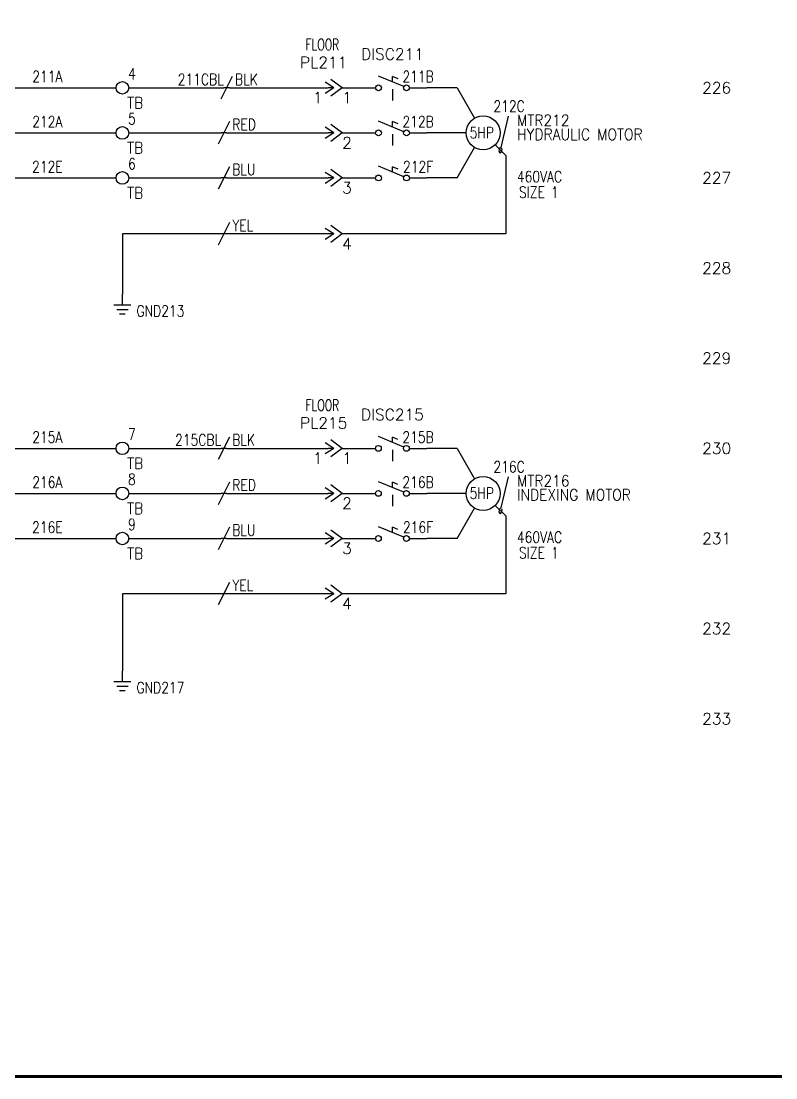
# Model space of a CAD drawing. Header units: inches. Extents: x 0 to 33.5, y 0 to 22.4.
# Drawn here: x 8.25 to 16.62, y 0.02 to 11.74 of the extents above; entities that cross this region are included whole.
import ezdxf
from ezdxf.enums import TextEntityAlignment as Align

# ---------------------------------------------------------------- set-up
doc = ezdxf.new("R2010")
doc.units = ezdxf.units.IN
doc.header["$MEASUREMENT"] = 0
doc.linetypes.add('HIDDEN2', pattern=[0.1875, 0.125, -0.0625])
for name, color, linetype in [('BLK_14AWG', 252, 'Continuous'), ('BLU_14AWG', 5, 'Continuous'), ('DESC', 150, 'Continuous'), ('GRN', 86, 'Continuous'), ('LINK', 252, 'HIDDEN2'), ('LOC', 8, 'Continuous'), ('MISC', 7, 'Continuous'), ('RED_14AWG', 1, 'Continuous'), ('SYMS', 7, 'Continuous'), ('TAGFIXED', 7, 'Continuous'), ('TAGS', 150, 'Continuous'), ('TERMS', 123, 'Continuous'), ('TITLE', 7, 'Continuous'), ('WIRENO', 7, 'Continuous'), ('YEL_14AWG', 2, 'Continuous')]:
    doc.layers.add(name, color=color, linetype=linetype)
doc.styles.add('ITALIC', font='ITALIC')
doc.styles.add('SIMPLEX', font='SIMPLEX')
doc.styles.add('WD', font='romans.shx')

# ---------------------------------------------------------------- blocks, each defined once
blk = doc.blocks.new('acade_title')
at = {"layer": 'TITLE', "const_width": 0.0312}
blk.add_lwpolyline([(30.594, 0.281), (30.594, 22.177), (30.344, 22.427), (0.281, 22.427), (0.031, 22.177), (0.031, 0.281), (0.281, 0.031), (30.344, 0.031)], close=True, dxfattribs=at)
at = {"layer": 'TITLE', "color": 1, "style": 'ITALIC'}
for tag, height, p in [('TITLE#1', 0.125, (32.156, 3.406)), ('TITLE#2', 0.125, (32.156, 3.204)), ('TITLE#3', 0.125, (32.156, 3.001)), ('TITLE#4', 0.125, (32.156, 2.799)), ('DWG#', 0.2, (32.156, 0.826))]:
    blk.add_attdef(tag, text='', height=height, dxfattribs=at).set_placement(p, align=Align.CENTER)
at = {"layer": 'TITLE', "color": 1, "style": 'SIMPLEX'}
blk.add_attdef('CAD#', (30.826, 1.958), '', height=0.0938, rotation=90, dxfattribs=at)
at = {"layer": 'TITLE', "color": 1}
for tag, p, height, style in [('ENGINEER', (31.237, 1.958), 0.0938, 'ITALIC'), ('CHKDBY', (32.424, 1.958), 0.0938, 'ITALIC'), ('JOB#', (31.464, 1.644), 0.0938, 'SIMPLEX'), ('DRAWNBY', (32.494, 1.644), 0.0938, 'ITALIC'), ('SCALE', (31.353, 1.344), 0.0938, 'SIMPLEX'), ('DATE', (32.408, 1.344), 0.0938, 'SIMPLEX'), ('SHTS', (32.532, 0.25), 0.2, 'ITALIC')]:
    blk.add_attdef(tag, p, '', height=height, dxfattribs=dict(at, style=style))
at = {"layer": 'TITLE', "color": 1, "style": 'ITALIC'}
blk.add_attdef('SH#', text='', height=0.2, dxfattribs=at).set_placement((31.881, 0.25), align=Align.RIGHT)
at = {"layer": 'TITLE', "color": 7, "flags": 9}
blk.add_attdef('WD_TB', (31.219, 0.031), '', height=0.125, dxfattribs=at)
blk = doc.blocks.new('HDS11')
for p, q in [((0.126, 0.013), (-0.156, 0.13)), ((0, 0.065), (0, 0.125)), ((0.062, 0.099), (0, 0.125))]:
    blk.add_line(p, q)
for centre in [(-0.155, 0), (0.155, 0)]:
    blk.add_circle(centre, 0.0322)
at = {"style": 'WD', "width": 0.7}
for tag, p in [('INST', (0, 0.625)), ('LOC', (0, 0.469)), ('RATING1', (0, 0.156)), ('XREF', (0, -0.236)), ('DESC1', (0, -0.406)), ('DESC2', (0, -0.562))]:
    blk.add_attdef(tag, text='', height=0.125, dxfattribs=at).set_placement(p, align=Align.CENTER)
at = {"style": 'WD'}
blk.add_attdef('TAG1', text='', height=0.125, dxfattribs=at).set_placement((0, 0.312), align=Align.CENTER)
for tag, p in [('X2LINK', (0, 0.438)), ('X8LINK', (0, -0.016))]:
    blk.add_attdef(tag, p, '', height=0.01, dxfattribs=at)
for tag, p, height, flags in [('FAMILY', (0.206, 0.131), 0.01, 9), ('X4TERM01', (-0.188, 0), 0.0125, 1), ('X1TERM02', (0.188, 0), 0.0125, 1), ('CONTACT', (0.206, 0.04), 0.01, 9)]:
    blk.add_attdef(tag, p, '', height=height, dxfattribs=dict(at, flags=flags))
at = {"linetype": 'Continuous', "style": 'WD', "flags": 9}
for tag, p in [('CAT', (0.23, 0.108)), ('ASSYCODE', (0.219, 0.062)), ('MFG', (0.228, 0.089))]:
    blk.add_attdef(tag, text='', height=0.01, dxfattribs=at).set_placement(p, align=Align.CENTER)
at = {"linetype": 'Continuous', "style": 'WD', "flags": 8}
blk.add_attdef('TERM01', text='', height=0.125, dxfattribs=at).set_placement((-0.25, -0.031), align=Align.TOP_RIGHT)
blk.add_attdef('TERM02', text='', height=0.125, dxfattribs=at).set_placement((0.25, -0.031), align=Align.TOP_LEFT)
blk = doc.blocks.new('HDS21')
for p, q in [((0.126, 0.013), (-0.156, 0.13)), ((0, 0.065), (0, 0.125)), ((0.062, 0.099), (0, 0.125))]:
    blk.add_line(p, q)
for centre in [(-0.155, 0), (0.155, 0)]:
    blk.add_circle(centre, 0.0322)
at = {"style": 'WD', "width": 0.7}
for tag, p in [('INST', (0, 0.625)), ('LOC', (0, 0.469)), ('RATING1', (0, 0.156)), ('XREF', (0, -0.236)), ('DESC1', (0, -0.406)), ('DESC2', (0, -0.562))]:
    blk.add_attdef(tag, text='', height=0.125, dxfattribs=at).set_placement(p, align=Align.CENTER)
at = {"style": 'WD'}
blk.add_attdef('TAG2', text='', height=0.125, dxfattribs=at).set_placement((0, 0.312), align=Align.CENTER)
for tag, p in [('X2LINK', (0, 0.281)), ('X8LINK', (0, -0.016))]:
    blk.add_attdef(tag, p, '', height=0.01, dxfattribs=at)
for tag, p, height, flags in [('FAMILY', (0.206, 0.131), 0.01, 9), ('X4TERM01', (-0.188, 0), 0.0125, 1), ('X1TERM02', (0.188, 0), 0.0125, 1), ('CONTACT', (0.206, 0.103), 0.01, 9)]:
    blk.add_attdef(tag, p, '', height=height, dxfattribs=dict(at, flags=flags))
at = {"linetype": 'Continuous', "style": 'WD', "flags": 8}
blk.add_attdef('TERM01', text='', height=0.125, dxfattribs=at).set_placement((-0.25, -0.031), align=Align.TOP_RIGHT)
blk.add_attdef('TERM02', text='', height=0.125, dxfattribs=at).set_placement((0.25, -0.031), align=Align.TOP_LEFT)
blk = doc.blocks.new('HC01PJ')
for p, q in [((-0.031, 0), (-0.125, 0.062)), ((-0.031, 0), (-0.125, -0.062)), ((-0.031, 0), (-0.094, 0)), ((0.062, 0), (-0.062, 0.094)), ((0.062, 0), (-0.062, -0.094))]:
    blk.add_line(p, q)
at = {"style": 'WD', "width": 0.7}
for tag, p in [('DESC1', (-0.031, 0.406)), ('DESC2', (-0.031, 0.25))]:
    blk.add_attdef(tag, text='', height=0.125, dxfattribs=at).set_placement(p, align=Align.RIGHT)
for tag, p in [('INST', (0.094, 0.406)), ('LOC', (0.094, 0.25))]:
    blk.add_attdef(tag, p, '', height=0.125, dxfattribs=at)
at = {"style": 'WD'}
for tag, p, height in [('X2LINK', (-0.062, 0.125), 0.01), ('TAG1', (0.094, 0.094), 0.125), ('X8LINK', (-0.062, -0.125), 0.01)]:
    blk.add_attdef(tag, p, '', height=height, dxfattribs=at)
for tag, p, height, flags in [('FAMILY', (0.048, 0.121), 0.01, 9), ('X4TERMDESC01', (-0.106, 0.022), 0.01, 1), ('X4TERM01', (-0.094, 0), 0.0125, 1), ('X1TERM02', (0.062, 0), 0.0125, 1), ('X1TERMDESC02', (0.067, 0.016), 0.01, 1)]:
    blk.add_attdef(tag, p, '', height=height, dxfattribs=dict(at, flags=flags))
at = {"linetype": 'Continuous', "style": 'WD', "flags": 9}
for tag, p in [('ASSYCODE', (0.067, 0.044)), ('MFG', (0.072, 0.057)), ('CAT', (0.073, 0.077))]:
    blk.add_attdef(tag, text='', height=0.01, dxfattribs=at).set_placement(p, align=Align.CENTER)
at = {"linetype": 'Continuous', "style": 'WD', "flags": 8}
blk.add_attdef('TERM01', text='', height=0.125, dxfattribs=at).set_placement((-0.156, -0.047), align=Align.TOP_RIGHT)
blk.add_attdef('TERM02', text='', height=0.125, dxfattribs=at).set_placement((0.062, -0.047), align=Align.TOP_LEFT)
blk = doc.blocks.new('HC02PJ')
for p, q in [((-0.031, 0), (-0.125, 0.062)), ((-0.031, 0), (-0.125, -0.062)), ((-0.031, 0), (-0.094, 0)), ((0.062, 0), (-0.062, 0.094)), ((0.062, 0), (-0.062, -0.094))]:
    blk.add_line(p, q)
at = {"style": 'WD', "width": 0.7}
for tag, p in [('DESC1', (-0.031, 0.406)), ('DESC2', (-0.031, 0.25))]:
    blk.add_attdef(tag, text='', height=0.125, dxfattribs=at).set_placement(p, align=Align.RIGHT)
for tag, p in [('INST', (0.094, 0.406)), ('LOC', (0.094, 0.25))]:
    blk.add_attdef(tag, p, '', height=0.125, dxfattribs=at)
at = {"style": 'WD'}
for tag, p, height in [('X2LINK', (-0.062, 0.125), 0.01), ('TAG2', (0.094, 0.094), 0.125), ('X8LINK', (-0.062, -0.125), 0.01)]:
    blk.add_attdef(tag, p, '', height=height, dxfattribs=at)
for tag, p, height, flags in [('FAMILY', (0.048, 0.121), 0.01, 9), ('X4TERMDESC01', (-0.113, 0.019), 0.01, 1), ('X4TERM01', (-0.094, 0), 0.0125, 1), ('X1TERM02', (0.062, 0), 0.0125, 1), ('X1TERMDESC02', (0.067, 0.014), 0.01, 1)]:
    blk.add_attdef(tag, p, '', height=height, dxfattribs=dict(at, flags=flags))
at = {"linetype": 'Continuous', "style": 'WD', "flags": 8}
blk.add_attdef('TERM01', text='', height=0.125, dxfattribs=at).set_placement((-0.156, -0.047), align=Align.TOP_RIGHT)
blk.add_attdef('TERM02', text='', height=0.125, dxfattribs=at).set_placement((0.062, -0.047), align=Align.TOP_LEFT)
blk = doc.blocks.new('HW01')
for p, q in [((0.062, 0.125), (-0.062, -0.125)), ((0.031, 0), (-0.031, 0))]:
    blk.add_line(p, q)
at = {"style": 'WD', "width": 0.7, "flags": 1}
for tag, p in [('INST', (0, 0.357)), ('LOC', (0, 0.188)), ('XREF', (0, -0.3)), ('DESC1', (0, -0.456)), ('DESC2', (0, -0.613))]:
    blk.add_attdef(tag, text='', height=0.125, dxfattribs=at).set_placement(p, align=Align.CENTER)
at = {"style": 'WD', "width": 0.8}
blk.add_attdef('TAG1', text='', height=0.125, dxfattribs=at).set_placement((-0.031, 0.031), align=Align.RIGHT)
at = {"style": 'WD'}
for tag, p in [('X2LINK', (0, 0.125)), ('X8LINK', (0, -0.125))]:
    blk.add_attdef(tag, p, '', height=0.01, dxfattribs=at)
at = {"style": 'WD', "flags": 9}
blk.add_attdef('FAMILY', text='', height=0.01, dxfattribs=at).set_placement((0.023, 0.118), align=Align.CENTER)
at = {"style": 'WD', "width": 0.8}
blk.add_attdef('RATING1', (0.094, 0.031), '', height=0.125, dxfattribs=at)
at = {"style": 'WD', "flags": 1}
for tag, p in [('X4TERM01', (-0.031, 0)), ('X1TERM01', (0.031, 0))]:
    blk.add_attdef(tag, p, '', height=0.0125, dxfattribs=at)
at = {"linetype": 'Continuous', "style": 'WD', "flags": 9}
blk.add_attdef('ASSYCODE', text='', height=0.01, dxfattribs=at).set_placement((0.029, 0.042), align=Align.CENTER)
at = {"style": 'WD', "width": 0.8, "flags": 1}
blk.add_attdef('MFG', text='', height=0.0938, dxfattribs=at).set_placement((-0.125, -0.031), align=Align.TOP_RIGHT)
blk.add_attdef('CAT', text='', height=0.0938, dxfattribs=at).set_placement((0.031, -0.031), align=Align.TOP_LEFT)
blk = doc.blocks.new('HW02')
for p, q in [((0.062, 0.125), (-0.062, -0.125)), ((0.031, 0), (-0.031, 0))]:
    blk.add_line(p, q)
at = {"style": 'WD', "width": 0.7, "flags": 1}
for tag, p in [('INST', (0, 0.357)), ('LOC', (0, 0.188)), ('XREF', (0, -0.3)), ('DESC1', (0, -0.456)), ('DESC2', (0, -0.613))]:
    blk.add_attdef(tag, text='', height=0.125, dxfattribs=at).set_placement(p, align=Align.CENTER)
at = {"style": 'WD', "width": 0.8}
blk.add_attdef('TAG2', text='', height=0.125, dxfattribs=at).set_placement((-0.031, 0.031), align=Align.RIGHT)
at = {"style": 'WD'}
for tag, p in [('X2LINK', (0, 0.125)), ('X8LINK', (0, -0.125))]:
    blk.add_attdef(tag, p, '', height=0.01, dxfattribs=at)
at = {"style": 'WD', "flags": 9}
blk.add_attdef('FAMILY', text='', height=0.01, dxfattribs=at).set_placement((0.023, 0.118), align=Align.CENTER)
at = {"style": 'WD', "width": 0.8}
blk.add_attdef('RATING1', (0.094, 0.031), '', height=0.125, dxfattribs=at)
at = {"style": 'WD', "flags": 1}
for tag, p in [('X4TERM01', (-0.031, 0)), ('X1TERM01', (0.031, 0))]:
    blk.add_attdef(tag, p, '', height=0.0125, dxfattribs=at)
blk = doc.blocks.new('VGND2')
for p, q in [((0, -0.125), (0, 0)), ((0.09375, -0.125), (-0.09375, -0.125)), ((-0.0625, -0.171875), (0.0625, -0.171875)), ((-0.03125, -0.21875), (0.03125, -0.21875))]:
    blk.add_line(p, q)
at = {"style": 'WD', "width": 0.8}
for tag, p in [('INST', (0.15625, 0.125)), ('LOC', (0.15625, -0.03125)), ('TAG1', (0.15625, -0.1875)), ('DESC1', (0.15625, -0.34375)), ('DESC2', (0.15625, -0.5))]:
    blk.add_attdef(tag, text='', height=0.125, dxfattribs=at).set_placement(p, align=Align.MIDDLE_LEFT)
at = {"style": 'WD', "flags": 1}
for tag in ['ASSYCODE', 'X2TERM01', 'CAT', 'FAMILY', 'MFG']:
    blk.add_attdef(tag, (0, 0), '', height=0.01, dxfattribs=at)
blk = doc.blocks.new('HT0002')
blk.add_circle((0, 0), 0.0699)
at = {"style": 'WD'}
for tag, p, width in [('INST', (0.062, 0.42), 0.7), ('LOC', (0.062, 0.25), 0.7), ('DESC1', (0.053, -0.385), 0.8)]:
    blk.add_attdef(tag, p, '', height=0.125, dxfattribs=dict(at, width=width))
at = {"linetype": 'Continuous', "style": 'WD'}
for tag, p, height, width, flags in [('TERM01', (0.062, 0.094), 0.125, 0.8, 8), ('TAGSTRIP', (0.053, -0.229), 0.125, 0.9, 8), ('CAT', (0.213, -0.406), 0.109, 0.8, 1), ('DESC2', (0.053, -0.541), 0.125, 0.8, 8), ('DESC3', (0.053, -0.698), 0.125, 0.8, 8)]:
    blk.add_attdef(tag, p, '', height=height, dxfattribs=dict(at, width=width, flags=flags))
at = {"style": 'WD', "flags": 1}
for tag, p, height in [('X4TERM01', (-0.07, 0), 0.0125), ('X4TERMDESC01', (-0.055, -0.023), 0.025), ('X2TERMDESC01', (-0.006, 0.029), 0.025), ('STRIPSEQ', (0, 0), 0.00125), ('X2TERM01', (0, 0.07), 0.0125), ('X2PIN01', (0.033, 0.084), 0.0125), ('X1TERMDESC01', (0.039, 0.007), 0.025), ('X1TERM01', (0.07, 0), 0.0125), ('X1PIN01', (0.087, 0.016), 0.0125), ('X4PIN01', (-0.114, -0.038), 0.0125), ('LINKTERM', (0, -0.002), 0.00125), ('X8TERM01', (0, -0.07), 0.0125), ('X8TERMDESC01', (0, -0.054), 0.025), ('X8PIN01', (0.026, -0.096), 0.0125)]:
    blk.add_attdef(tag, p, '', height=height, dxfattribs=at)
at = {"linetype": 'Continuous', "style": 'WD', "width": 0.8, "flags": 1}
blk.add_attdef('MFG', text='', height=0.109, dxfattribs=at).set_placement((0.088, -0.406), align=Align.RIGHT)
at = {"style": 'WD', "width": 0.7, "flags": 1}
blk.add_attdef('ASSYCODE', (0.062, -0.281), '', height=0.01, dxfattribs=at)
blk = doc.blocks.new('HMO13')
blk.add_circle((0, 0), 0.188)
at = {"style": 'WD'}
for tag, p, width in [('INST', (0.381, 0.403), 0.7), ('LOC', (0.381, 0.234), 0.7), ('TAG1', (0.375, 0.077), 0.9), ('DESC1', (0.376, -0.079), 0.9), ('DESC2', (0.376, -0.235), 0.9), ('DESC3', (0.376, -0.391), 0.9), ('RATING3', (0.375, -0.548), 0.8), ('RATING4', (0.375, -0.704), 0.8), ('WDTAGALT', (0.375, -0.875), 0.7)]:
    blk.add_attdef(tag, p, '', height=0.125, dxfattribs=dict(at, width=width))
at = {"style": 'WD', "flags": 1}
for tag, p in [('X0TERM01', (-0.094, 0.162)), ('X4TERM02', (-0.188, 0)), ('X0TERM03', (-0.094, -0.162)), ('X0TERM04', (0.133, -0.133))]:
    blk.add_attdef(tag, p, '', height=0.0125, dxfattribs=at)
at = {"linetype": 'Continuous', "style": 'WD', "flags": 9}
blk.add_attdef('ASSYCODE', text='', height=0.01, dxfattribs=at).set_placement((0, 0.125), align=Align.CENTER)
at = {"style": 'WD', "flags": 9}
blk.add_attdef('FAMILY', text='', height=0.01, dxfattribs=at).set_placement((-0.005, 0.17), align=Align.CENTER)
at = {"linetype": 'Continuous', "style": 'WD', "flags": 1}
for tag, p in [('MFG', (0, 0.14)), ('CAT', (0, 0.159))]:
    blk.add_attdef(tag, text='', height=0.01, dxfattribs=at).set_placement(p, align=Align.MIDDLE)
at = {"style": 'WD', "width": 0.8}
blk.add_attdef('RATING1', text='', height=0.1, dxfattribs=at).set_placement((0, 0), align=Align.CENTER)
blk.add_attdef('RATING2', text='', height=0.1, dxfattribs=at).set_placement((0, -0.031), align=Align.TOP_CENTER)
blk = doc.blocks.new('WD_WNH')
at = {"linetype": 'Continuous', "style": 'WD', "width": 0.8}
blk.add_attdef('WIRENO', text='', height=0.125, dxfattribs=at).set_placement((0, 0.062), align=Align.CENTER)
at = {"style": 'WD', "flags": 1}
for tag, p in [('W01USER', (0, 0.078)), ('W02USER', (0, 0.07)), ('W03USER', (0, 0.062)), ('W04USER', (0, 0.055)), ('W05USER', (0, 0.047)), ('W06USER', (0, 0.039)), ('W07USER', (0, 0.031)), ('W08USER', (0, 0.023)), ('W09USER', (0, 0.016)), ('W10USER', (0, 0.008))]:
    blk.add_attdef(tag, text='', height=0.005, dxfattribs=at).set_placement(p, align=Align.CENTER)

msp = doc.modelspace()

# ---------------------------------------------------------------- linework, layer by layer
at = {"layer": 'BLK_14AWG'}
for p, q in [((7.781, 11), (9.305, 11)), ((9.445, 11), (10.499, 11)), ((10.561, 11), (11.656, 11)), ((11.812, 11), (12.182, 11)), ((12.557, 11), (12.75, 11)), ((13.086, 11), (12.75, 11)), ((13.086, 11), (13.281, 10.662)), ((7.781, 10.5), (9.305, 10.5)), ((11.812, 10.5), (12.182, 10.5)), ((12.557, 10.5), (12.75, 10.5)), ((13.188, 10.5), (12.75, 10.5)), ((13.086, 10), (13.281, 10.338)), ((7.781, 10), (9.305, 10)), ((11.812, 10), (12.182, 10)), ((12.557, 10), (12.75, 10)), ((13.086, 10), (12.75, 10)), ((7.781, 7), (9.305, 7)), ((9.445, 7), (10.469, 7)), ((10.531, 7), (11.656, 7)), ((11.812, 7), (12.181, 7)), ((12.556, 7), (12.75, 7)), ((13.086, 7), (12.75, 7)), ((13.086, 7), (13.281, 6.662)), ((7.781, 6.5), (9.305, 6.5)), ((11.812, 6.5), (12.181, 6.5)), ((12.556, 6.5), (12.75, 6.5)), ((13.188, 6.5), (12.75, 6.5)), ((13.086, 6), (13.281, 6.338)), ((7.781, 6), (9.305, 6)), ((11.812, 6), (12.181, 6)), ((12.556, 6), (12.75, 6)), ((13.086, 6), (12.75, 6))]:
    msp.add_line(p, q, dxfattribs=at)
at = {"layer": 'BLU_14AWG'}
for p, q in [((9.445, 10), (10.469, 10)), ((10.531, 10), (11.656, 10)), ((9.445, 6), (10.469, 6)), ((10.531, 6), (11.656, 6))]:
    msp.add_line(p, q, dxfattribs=at)
at = {"layer": 'GRN'}
for p, q in [((13.508, 10.367), (13.625, 10.25)), ((13.625, 10.25), (13.625, 9.379)), ((13.625, 9.379), (11.812, 9.379)), ((13.508, 6.367), (13.625, 6.25)), ((13.625, 6.25), (13.625, 5.387)), ((13.625, 5.387), (11.812, 5.387))]:
    msp.add_line(p, q, dxfattribs=at)
at = {"layer": 'LINK'}
for points in [[(12.37, 10.984), (12.37, 10.781)], [(12.37, 10.484), (12.37, 10.281)], [(12.369, 6.984), (12.369, 6.781)], [(12.369, 6.484), (12.369, 6.281)]]:
    msp.add_lwpolyline(points, dxfattribs=at)
at = {"layer": 'RED_14AWG'}
for p, q in [((9.445, 10.5), (10.469, 10.5)), ((10.531, 10.5), (11.656, 10.5)), ((9.445, 6.5), (10.469, 6.5)), ((10.531, 6.5), (11.656, 6.5))]:
    msp.add_line(p, q, dxfattribs=at)
at = {"layer": 'WIRENO'}
for points in [[(13.652, 10.685), (13.573, 10.339), (13.555, 10.327), (13.548, 10.297), (13.559, 10.278), (13.578, 10.29), (13.585, 10.32), (13.579, 10.33)], [(13.652, 6.685), (13.573, 6.339), (13.555, 6.327), (13.548, 6.297), (13.559, 6.278), (13.578, 6.29), (13.585, 6.32), (13.579, 6.33)]]:
    msp.add_lwpolyline(points, dxfattribs=at)
at = {"layer": 'YEL_14AWG'}
for p, q in [((9.375, 9.379), (9.375, 8.712)), ((10.469, 9.379), (9.375, 9.379)), ((11.656, 9.379), (10.531, 9.379)), ((9.375, 5.387), (9.375, 4.533)), ((10.469, 5.387), (9.375, 5.387)), ((11.656, 5.387), (10.531, 5.387))]:
    msp.add_line(p, q, dxfattribs=at)

# ---------------------------------------------------------------- block references
msp.add_blockref('acade_title', (0, 0))
at = {"layer": 'SYMS'}
ref = msp.add_blockref('HC01PJ', (11.75, 11), dxfattribs=at)
ref.add_attrib('LOC', 'FLOOR', (11.405, 11.417), dxfattribs={"layer": 'LOC', "height": 0.125, "style": 'WD', "width": 0.7})
ref.add_attrib('TAG1', 'PL211', (11.344, 11.219), dxfattribs={"layer": 'TAGS', "height": 0.125, "style": 'WD'})
ref.add_attrib('TERM01', '1', dxfattribs={"layer": 'TERMS', "linetype": 'Continuous', "height": 0.125, "style": 'WD', "flags": 8}).set_placement((11.594, 10.953), align=Align.TOP_RIGHT)
ref.add_attrib('TERM02', '1', dxfattribs={"layer": 'TERMS', "linetype": 'Continuous', "height": 0.125, "style": 'WD', "flags": 8}).set_placement((11.812, 10.953), align=Align.TOP_LEFT)
ref = msp.add_blockref('HDS11', (12.37, 11), dxfattribs=at)
ref.add_attrib('TAG1', 'DISC211', dxfattribs={"layer": 'TAGS', "height": 0.125, "style": 'WD'}).set_placement((12.37, 11.312), align=Align.CENTER)
ref = msp.add_blockref('HT0002', (9.375, 11), dxfattribs=at)
ref.add_attrib('TERM01', '4', (9.438, 11.094), dxfattribs={"layer": 'TERMS', "linetype": 'Continuous', "height": 0.125, "style": 'WD', "width": 0.8, "flags": 8})
ref.add_attrib('TAGSTRIP', 'TB', (9.428, 10.771), dxfattribs={"layer": 'TAGS', "linetype": 'Continuous', "height": 0.125, "style": 'WD', "width": 0.9, "flags": 8})
ref = msp.add_blockref('HW01', (10.53, 11), dxfattribs=at)
ref.add_attrib('RATING1', 'BLK', (10.624, 11.031), dxfattribs={"layer": 'MISC', "height": 0.125, "style": 'WD', "width": 0.8})
ref.add_attrib('TAG1F', '211CBL', dxfattribs={"layer": 'TAGFIXED', "height": 0.125, "style": 'WD', "width": 0.8}).set_placement((10.499, 11.031), align=Align.RIGHT)
ref = msp.add_blockref('HT0002', (9.375, 10.5), dxfattribs=at)
ref.add_attrib('TERM01', '5', (9.438, 10.594), dxfattribs={"layer": 'TERMS', "linetype": 'Continuous', "height": 0.125, "style": 'WD', "width": 0.8, "flags": 8})
ref.add_attrib('TAGSTRIP', 'TB', (9.428, 10.271), dxfattribs={"layer": 'TAGS', "linetype": 'Continuous', "height": 0.125, "style": 'WD', "width": 0.9, "flags": 8})
ref = msp.add_blockref('HMO13', (13.375, 10.5), dxfattribs=at)
ref.add_attrib('RATING4', '5HP', (13.225, 10.44), dxfattribs={"layer": 'MISC', "height": 0.125, "style": 'WD', "width": 0.8})
ref.add_attrib('RATING3', '460VAC', (13.75, 9.952), dxfattribs={"layer": 'MISC', "height": 0.125, "style": 'WD', "width": 0.8})
ref.add_attrib('RATING1', 'SIZE 1', dxfattribs={"layer": 'MISC', "height": 0.125, "style": 'WD', "width": 0.8}).set_placement((13.993, 9.779), align=Align.CENTER)
ref.add_attrib('DESC1', 'HYDRAULIC MOTOR', (13.751, 10.421), dxfattribs={"layer": 'DESC', "height": 0.125, "style": 'WD', "width": 0.9})
ref.add_attrib('TAG1', 'MTR212', (13.75, 10.577), dxfattribs={"layer": 'TAGS', "height": 0.125, "style": 'WD', "width": 0.9})
ref = msp.add_blockref('HW02', (10.5, 10.5), dxfattribs=at)
ref.add_attrib('RATING1', 'RED', (10.594, 10.531), dxfattribs={"layer": 'MISC', "height": 0.125, "style": 'WD', "width": 0.8})
ref = msp.add_blockref('HC02PJ', (11.75, 10.5), dxfattribs=at)
ref.add_attrib('TERM02', '2', dxfattribs={"layer": 'TERMS', "linetype": 'Continuous', "height": 0.125, "style": 'WD', "flags": 8}).set_placement((11.812, 10.453), align=Align.TOP_LEFT)
for p in [(12.37, 10.5), (12.37, 10), (12.369, 6.5), (12.369, 6)]:
    msp.add_blockref('HDS21', p, dxfattribs=at)
ref = msp.add_blockref('HT0002', (9.375, 10), dxfattribs=at)
ref.add_attrib('TERM01', '6', (9.438, 10.094), dxfattribs={"layer": 'TERMS', "linetype": 'Continuous', "height": 0.125, "style": 'WD', "width": 0.8, "flags": 8})
ref.add_attrib('TAGSTRIP', 'TB', (9.428, 9.771), dxfattribs={"layer": 'TAGS', "linetype": 'Continuous', "height": 0.125, "style": 'WD', "width": 0.9, "flags": 8})
ref = msp.add_blockref('HW02', (10.5, 10), dxfattribs=at)
ref.add_attrib('RATING1', 'BLU', (10.594, 10.031), dxfattribs={"layer": 'MISC', "height": 0.125, "style": 'WD', "width": 0.8})
ref = msp.add_blockref('HC02PJ', (11.75, 10), dxfattribs=at)
ref.add_attrib('TERM02', '3', dxfattribs={"layer": 'TERMS', "linetype": 'Continuous', "height": 0.125, "style": 'WD', "flags": 8}).set_placement((11.812, 9.953), align=Align.TOP_LEFT)
ref = msp.add_blockref('HW02', (10.5, 9.379), dxfattribs=at)
ref.add_attrib('RATING1', 'YEL', (10.594, 9.41), dxfattribs={"layer": 'MISC', "height": 0.125, "style": 'WD', "width": 0.8})
ref = msp.add_blockref('HC02PJ', (11.75, 9.379), dxfattribs=at)
ref.add_attrib('TERM02', '4', dxfattribs={"layer": 'TERMS', "linetype": 'Continuous', "height": 0.125, "style": 'WD', "flags": 8}).set_placement((11.812, 9.332), align=Align.TOP_LEFT)
ref = msp.add_blockref('VGND2', (9.375, 8.712), dxfattribs=at)
ref.add_attrib('TAG1', 'GND213', dxfattribs={"layer": 'TAGS', "height": 0.125, "style": 'WD', "width": 0.8}).set_placement((9.531, 8.524), align=Align.MIDDLE_LEFT)
ref = msp.add_blockref('HC01PJ', (11.75, 7), dxfattribs=at)
ref.add_attrib('LOC', 'FLOOR', (11.405, 7.417), dxfattribs={"layer": 'LOC', "height": 0.125, "style": 'WD', "width": 0.7})
ref.add_attrib('TAG1', 'PL215', (11.344, 7.219), dxfattribs={"layer": 'TAGS', "height": 0.125, "style": 'WD'})
ref.add_attrib('TERM01', '1', dxfattribs={"layer": 'TERMS', "linetype": 'Continuous', "height": 0.125, "style": 'WD', "flags": 8}).set_placement((11.594, 6.953), align=Align.TOP_RIGHT)
ref.add_attrib('TERM02', '1', dxfattribs={"layer": 'TERMS', "linetype": 'Continuous', "height": 0.125, "style": 'WD', "flags": 8}).set_placement((11.812, 6.953), align=Align.TOP_LEFT)
ref = msp.add_blockref('HDS11', (12.369, 7), dxfattribs=at)
ref.add_attrib('TAG1', 'DISC215', dxfattribs={"layer": 'TAGS', "height": 0.125, "style": 'WD'}).set_placement((12.369, 7.312), align=Align.CENTER)
ref = msp.add_blockref('HT0002', (9.375, 7), dxfattribs=at)
ref.add_attrib('TERM01', '7', (9.438, 7.094), dxfattribs={"layer": 'TERMS', "linetype": 'Continuous', "height": 0.125, "style": 'WD', "width": 0.8, "flags": 8})
ref.add_attrib('TAGSTRIP', 'TB', (9.428, 6.771), dxfattribs={"layer": 'TAGS', "linetype": 'Continuous', "height": 0.125, "style": 'WD', "width": 0.9, "flags": 8})
ref = msp.add_blockref('HW01', (10.5, 7), dxfattribs=at)
ref.add_attrib('RATING1', 'BLK', (10.594, 7.031), dxfattribs={"layer": 'MISC', "height": 0.125, "style": 'WD', "width": 0.8})
ref.add_attrib('TAG1F', '215CBL', dxfattribs={"layer": 'TAGFIXED', "height": 0.125, "style": 'WD', "width": 0.8}).set_placement((10.469, 7.031), align=Align.RIGHT)
ref = msp.add_blockref('HT0002', (9.375, 6.5), dxfattribs=at)
ref.add_attrib('TERM01', '8', (9.438, 6.594), dxfattribs={"layer": 'TERMS', "linetype": 'Continuous', "height": 0.125, "style": 'WD', "width": 0.8, "flags": 8})
ref.add_attrib('TAGSTRIP', 'TB', (9.428, 6.271), dxfattribs={"layer": 'TAGS', "linetype": 'Continuous', "height": 0.125, "style": 'WD', "width": 0.9, "flags": 8})
ref = msp.add_blockref('HMO13', (13.375, 6.5), dxfattribs=at)
ref.add_attrib('RATING4', '5HP', (13.225, 6.44), dxfattribs={"layer": 'MISC', "height": 0.125, "style": 'WD', "width": 0.8})
ref.add_attrib('RATING3', '460VAC', (13.75, 5.952), dxfattribs={"layer": 'MISC', "height": 0.125, "style": 'WD', "width": 0.8})
ref.add_attrib('RATING1', 'SIZE 1', dxfattribs={"layer": 'MISC', "height": 0.125, "style": 'WD', "width": 0.8}).set_placement((13.993, 5.779), align=Align.CENTER)
ref.add_attrib('DESC1', 'INDEXING MOTOR', (13.751, 6.421), dxfattribs={"layer": 'DESC', "height": 0.125, "style": 'WD', "width": 0.9})
ref.add_attrib('TAG1', 'MTR216', (13.75, 6.577), dxfattribs={"layer": 'TAGS', "height": 0.125, "style": 'WD', "width": 0.9})
ref = msp.add_blockref('HW02', (10.5, 6.5), dxfattribs=at)
ref.add_attrib('RATING1', 'RED', (10.594, 6.531), dxfattribs={"layer": 'MISC', "height": 0.125, "style": 'WD', "width": 0.8})
ref = msp.add_blockref('HC02PJ', (11.75, 6.5), dxfattribs=at)
ref.add_attrib('TERM02', '2', dxfattribs={"layer": 'TERMS', "linetype": 'Continuous', "height": 0.125, "style": 'WD', "flags": 8}).set_placement((11.812, 6.453), align=Align.TOP_LEFT)
ref = msp.add_blockref('HT0002', (9.375, 6), dxfattribs=at)
ref.add_attrib('TERM01', '9', (9.438, 6.094), dxfattribs={"layer": 'TERMS', "linetype": 'Continuous', "height": 0.125, "style": 'WD', "width": 0.8, "flags": 8})
ref.add_attrib('TAGSTRIP', 'TB', (9.428, 5.771), dxfattribs={"layer": 'TAGS', "linetype": 'Continuous', "height": 0.125, "style": 'WD', "width": 0.9, "flags": 8})
ref = msp.add_blockref('HW02', (10.5, 6), dxfattribs=at)
ref.add_attrib('RATING1', 'BLU', (10.594, 6.031), dxfattribs={"layer": 'MISC', "height": 0.125, "style": 'WD', "width": 0.8})
ref = msp.add_blockref('HC02PJ', (11.75, 6), dxfattribs=at)
ref.add_attrib('TERM02', '3', dxfattribs={"layer": 'TERMS', "linetype": 'Continuous', "height": 0.125, "style": 'WD', "flags": 8}).set_placement((11.812, 5.953), align=Align.TOP_LEFT)
ref = msp.add_blockref('HW02', (10.5, 5.387), dxfattribs=at)
ref.add_attrib('RATING1', 'YEL', (10.594, 5.418), dxfattribs={"layer": 'MISC', "height": 0.125, "style": 'WD', "width": 0.8})
ref = msp.add_blockref('HC02PJ', (11.75, 5.387), dxfattribs=at)
ref.add_attrib('TERM02', '4', dxfattribs={"layer": 'TERMS', "linetype": 'Continuous', "height": 0.125, "style": 'WD', "flags": 8}).set_placement((11.812, 5.34), align=Align.TOP_LEFT)
ref = msp.add_blockref('VGND2', (9.375, 4.533), dxfattribs=at)
ref.add_attrib('TAG1', 'GND217', dxfattribs={"layer": 'TAGS', "height": 0.125, "style": 'WD', "width": 0.8}).set_placement((9.531, 4.345), align=Align.MIDDLE_LEFT)
at = {"layer": 'WIRENO'}
ref = msp.add_blockref('WD_WNH', (8.543, 11), dxfattribs=at)
ref.add_attrib('WIRENO', '211A', dxfattribs={"linetype": 'Continuous', "height": 0.125, "style": 'WD', "width": 0.8}).set_placement((8.543, 11.062), align=Align.CENTER)
ref = msp.add_blockref('WD_WNH', (12.654, 11), dxfattribs=at)
ref.add_attrib('WIRENO', '211B', dxfattribs={"linetype": 'Continuous', "height": 0.125, "style": 'WD', "width": 0.8}).set_placement((12.654, 11.062), align=Align.CENTER)
ref = msp.add_blockref('WD_WNH', (13.566, 10.309), dxfattribs=at)
ref.add_attrib('WIRENO', '212C', dxfattribs={"linetype": 'Continuous', "height": 0.125, "style": 'WD', "width": 0.8}).set_placement((13.663, 10.733), align=Align.CENTER)
ref = msp.add_blockref('WD_WNH', (8.543, 10.5), dxfattribs=at)
ref.add_attrib('WIRENO', '212A', dxfattribs={"linetype": 'Continuous', "height": 0.125, "style": 'WD', "width": 0.8}).set_placement((8.543, 10.562), align=Align.CENTER)
ref = msp.add_blockref('WD_WNH', (12.654, 10.5), dxfattribs=at)
ref.add_attrib('WIRENO', '212B', dxfattribs={"linetype": 'Continuous', "height": 0.125, "style": 'WD', "width": 0.8}).set_placement((12.654, 10.562), align=Align.CENTER)
ref = msp.add_blockref('WD_WNH', (8.543, 10), dxfattribs=at)
ref.add_attrib('WIRENO', '212E', dxfattribs={"linetype": 'Continuous', "height": 0.125, "style": 'WD', "width": 0.8}).set_placement((8.543, 10.062), align=Align.CENTER)
ref = msp.add_blockref('WD_WNH', (12.654, 10), dxfattribs=at)
ref.add_attrib('WIRENO', '212F', dxfattribs={"linetype": 'Continuous', "height": 0.125, "style": 'WD', "width": 0.8}).set_placement((12.654, 10.062), align=Align.CENTER)
ref = msp.add_blockref('WD_WNH', (8.543, 7), dxfattribs=at)
ref.add_attrib('WIRENO', '215A', dxfattribs={"linetype": 'Continuous', "height": 0.125, "style": 'WD', "width": 0.8}).set_placement((8.543, 7.062), align=Align.CENTER)
ref = msp.add_blockref('WD_WNH', (12.653, 7), dxfattribs=at)
ref.add_attrib('WIRENO', '215B', dxfattribs={"linetype": 'Continuous', "height": 0.125, "style": 'WD', "width": 0.8}).set_placement((12.653, 7.062), align=Align.CENTER)
ref = msp.add_blockref('WD_WNH', (13.566, 6.309), dxfattribs=at)
ref.add_attrib('WIRENO', '216C', dxfattribs={"linetype": 'Continuous', "height": 0.125, "style": 'WD', "width": 0.8}).set_placement((13.663, 6.733), align=Align.CENTER)
ref = msp.add_blockref('WD_WNH', (8.543, 6.5), dxfattribs=at)
ref.add_attrib('WIRENO', '216A', dxfattribs={"linetype": 'Continuous', "height": 0.125, "style": 'WD', "width": 0.8}).set_placement((8.543, 6.562), align=Align.CENTER)
ref = msp.add_blockref('WD_WNH', (12.653, 6.5), dxfattribs=at)
ref.add_attrib('WIRENO', '216B', dxfattribs={"linetype": 'Continuous', "height": 0.125, "style": 'WD', "width": 0.8}).set_placement((12.653, 6.562), align=Align.CENTER)
ref = msp.add_blockref('WD_WNH', (8.543, 6), dxfattribs=at)
ref.add_attrib('WIRENO', '216E', dxfattribs={"linetype": 'Continuous', "height": 0.125, "style": 'WD', "width": 0.8}).set_placement((8.543, 6.062), align=Align.CENTER)
ref = msp.add_blockref('WD_WNH', (12.653, 6), dxfattribs=at)
ref.add_attrib('WIRENO', '216F', dxfattribs={"linetype": 'Continuous', "height": 0.125, "style": 'WD', "width": 0.8}).set_placement((12.653, 6.062), align=Align.CENTER)

# ---------------------------------------------------------------- texts
at = {"layer": 'MISC', "style": 'WD'}
for s, p in [('226', (16.125, 11)), ('227', (16.125, 10)), ('228', (16.125, 9)), ('229', (16.125, 8)), ('230', (16.125, 7)), ('231', (16.125, 6)), ('232', (16.125, 5)), ('233', (16.125, 4))]:
    msp.add_text(s, height=0.125, dxfattribs=at).set_placement(p, align=Align.MIDDLE_RIGHT)

doc.saveas('drawing.dxf')
